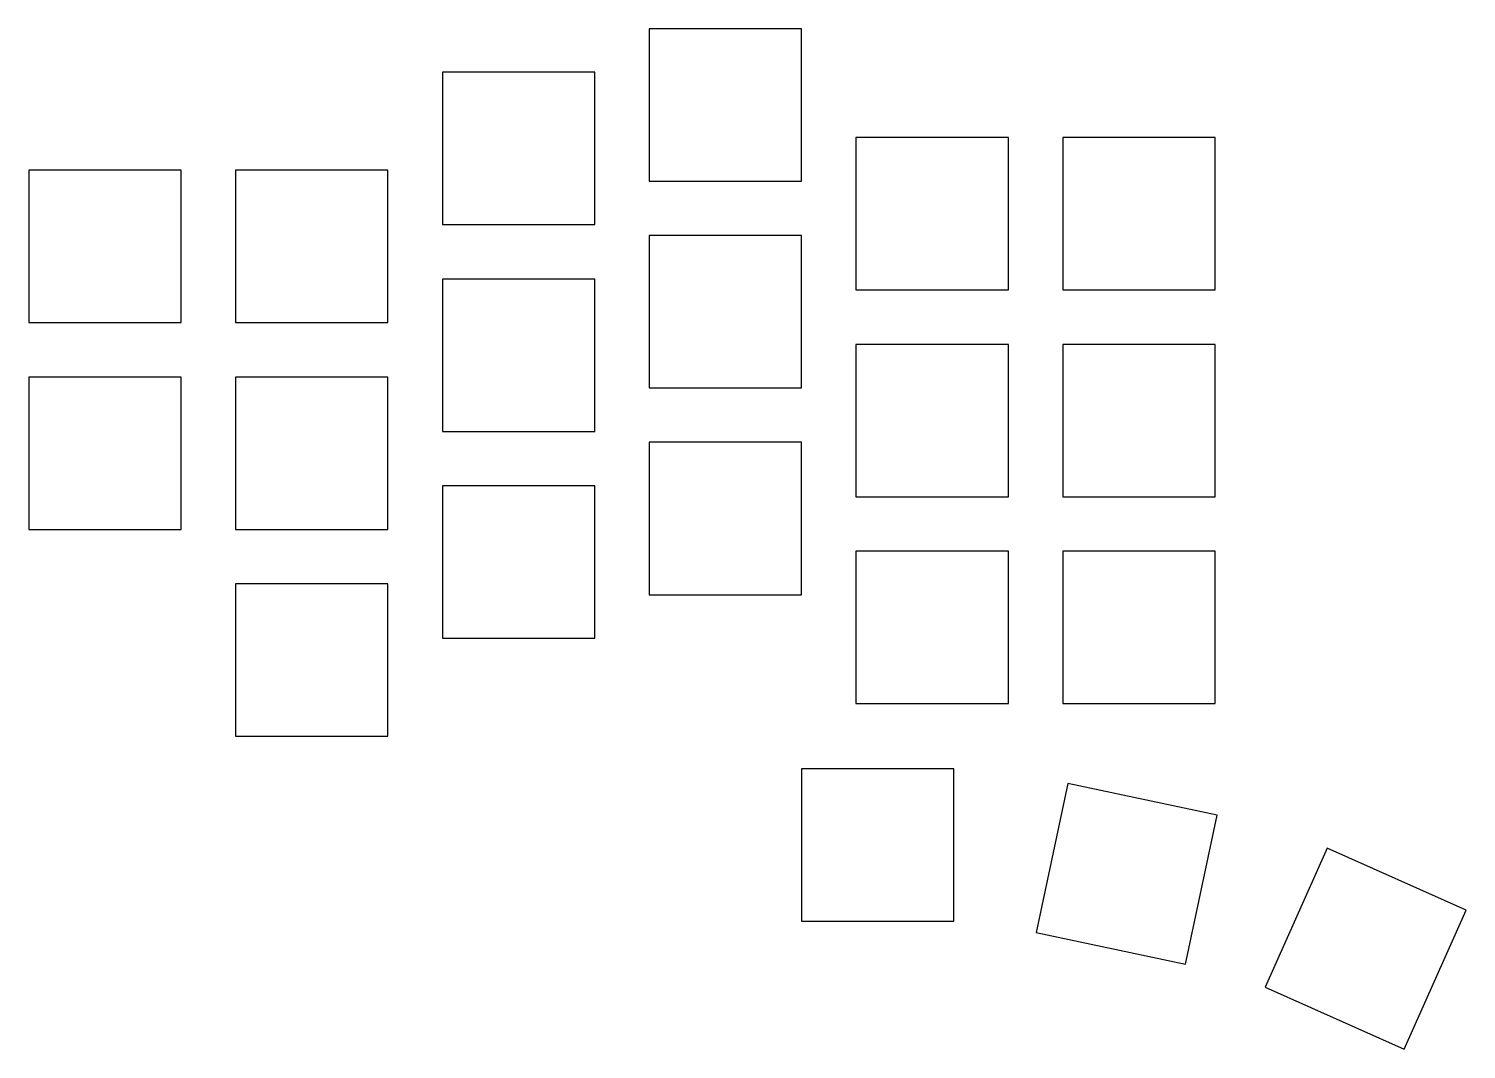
# Model space of a CAD drawing. Header units: millimetres. Extents: x -7 to 125, y -36 to 58.
import ezdxf

# ---------------------------------------------------------------- set-up
doc = ezdxf.new("R2010")
doc.units = ezdxf.units.MM

msp = doc.modelspace()

# ---------------------------------------------------------------- linework, layer by layer
for p, q in [((64, 58), (50, 58)), ((50, 58), (50, 44)), ((64, 44), (64, 58)), ((45, 54), (31, 54)), ((31, 54), (31, 40)), ((45, 40), (45, 54)), ((83, 48), (69, 48)), ((69, 48), (69, 34)), ((83, 34), (83, 48)), ((102, 48), (88, 48)), ((88, 48), (88, 34)), ((102, 34), (102, 48)), ((7, 45), (-7, 45)), ((-7, 45), (-7, 31)), ((7, 31), (7, 45)), ((26, 45), (12, 45)), ((12, 45), (12, 31)), ((26, 31), (26, 45)), ((50, 44), (64, 44)), ((31, 40), (45, 40)), ((64, 39), (50, 39)), ((50, 39), (50, 25)), ((64, 25), (64, 39)), ((45, 35), (31, 35)), ((31, 35), (31, 21)), ((45, 21), (45, 35)), ((69, 34), (83, 34)), ((88, 34), (102, 34)), ((-7, 31), (7, 31)), ((12, 31), (26, 31)), ((83, 29), (69, 29)), ((69, 29), (69, 15)), ((83, 15), (83, 29)), ((102, 29), (88, 29)), ((88, 29), (88, 15)), ((102, 15), (102, 29)), ((7, 26), (-7, 26)), ((-7, 26), (-7, 12)), ((7, 12), (7, 26)), ((26, 26), (12, 26)), ((12, 26), (12, 12)), ((26, 12), (26, 26)), ((50, 25), (64, 25)), ((31, 21), (45, 21)), ((64, 20), (50, 20)), ((50, 20), (50, 6)), ((64, 6), (64, 20)), ((45, 16), (31, 16)), ((31, 16), (31, 2)), ((45, 2), (45, 16)), ((69, 15), (83, 15)), ((88, 15), (102, 15)), ((-7, 12), (7, 12)), ((12, 12), (26, 12)), ((83, 10), (69, 10)), ((69, 10), (69, -4)), ((83, -4), (83, 10)), ((102, 10), (88, 10)), ((88, 10), (88, -4)), ((102, -4), (102, 10)), ((26, 7), (12, 7)), ((12, 7), (12, -7)), ((26, -7), (26, 7)), ((50, 6), (64, 6)), ((31, 2), (45, 2)), ((69, -4), (83, -4)), ((88, -4), (102, -4)), ((12, -7), (26, -7)), ((78, -10), (64, -10)), ((64, -10), (64, -24)), ((78, -24), (78, -10)), ((88.47, -11.34), (85.56, -25.03)), ((102.17, -14.25), (88.47, -11.34)), ((99.26, -27.94), (102.17, -14.25)), ((112.28, -17.29), (106.58, -30.08)), ((125.07, -22.98), (112.28, -17.29)), ((119.37, -35.77), (125.07, -22.98)), ((64, -24), (78, -24)), ((85.56, -25.03), (99.26, -27.94)), ((106.58, -30.08), (119.37, -35.77))]:
    msp.add_line(p, q)

doc.saveas('drawing.dxf')
